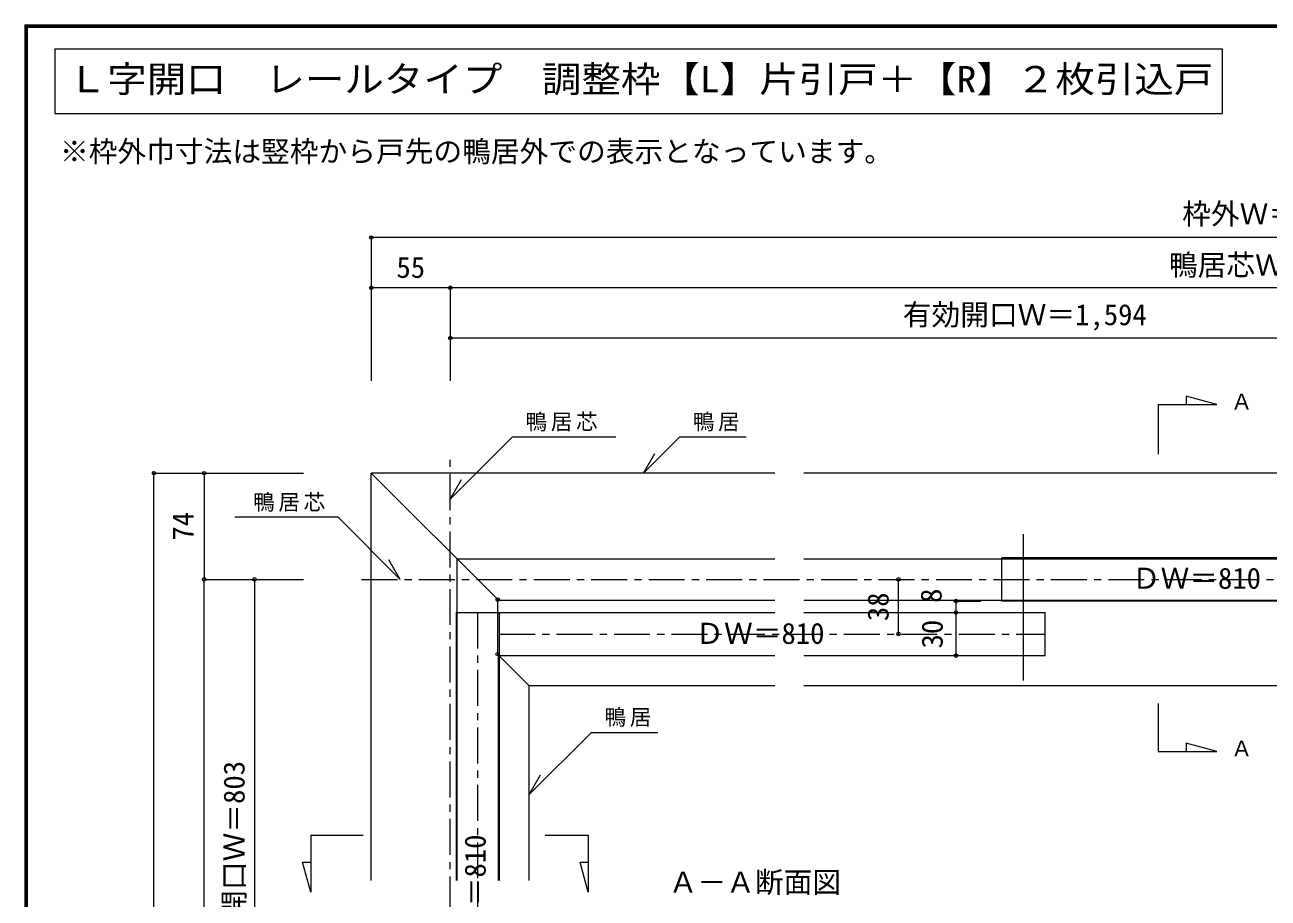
# Model space of a CAD drawing. Units: millimetres at full size, sheet at 1:5. Extents: x -957 to 993, y -689 to 708.
# Drawn here: x -957 to -92, y 100 to 708 of the extents above; entities that cross this region are included whole.
import ezdxf
from ezdxf.enums import TextEntityAlignment as Align

# ---------------------------------------------------------------- set-up
doc = ezdxf.new("R2010")
doc.units = ezdxf.units.MM
doc.header["$LTSCALE"] = 5
doc.header["$PDMODE"] = 32
doc.header["$PDSIZE"] = 2.5
doc.linetypes.add('CHAIN1', pattern=[8, 5, -1, 1, -1])
for name, color, linetype, lineweight in [('0-6_扉', 7, 'Continuous', 9), ('0-A_文字', 7, 'Continuous', 9), ('0-B_寸法', 7, 'Continuous', 9), ('F-1_枠', 6, 'Continuous', 9)]:
    doc.layers.add(name, color=color, linetype=linetype, lineweight=lineweight)
doc.styles.add('ＭＳ ゴシック', font='')
doc.styles.get('ＭＳ ゴシック').set_extended_font_data('MS Gothic')

msp = doc.modelspace()

# ---------------------------------------------------------------- linework, layer by layer
at = {"layer": '0-6_扉'}
for p, q in [((-657.033, 298.626), (-657.033, 112.111)), ((-627.033, 298.626), (-627.033, 112.111))]:
    msp.add_line(p, q, dxfattribs=at)
at = {"layer": '0-B_寸法'}
for p, q in [((-936.448, 690.897), (-936.448, 645.897)), ((-936.448, 645.897), (-123.751, 645.897)), ((-168.228, 443.455), (-168.228, 408.833)), ((-617.76, 420.861), (-661.033, 377.587)), ((-617.76, 420.861), (-545.764, 420.861)), ((-501.296, 420.861), (-526.531, 395.626)), ((-501.296, 420.861), (-455.125, 420.861)), ((-526.531, 395.626), (-518.645, 409.286)), ((-867.327, 395.626), (-763.195, 395.626)), ((-867.327, -500.482), (-867.327, 395.626)), ((-832.327, 395.626), (-832.327, 321.626)), ((-716.033, 112.111), (-716.033, 395.626)), ((-435.007, 395.626), (-716.033, 395.626)), ((-716.033, 395.626), (-628.912, 308.504)), ((-661.033, 377.587), (-653.147, 391.248)), ((-55.007, 395.626), (-415.007, 395.626)), ((-739.131, 364.899), (-811.126, 364.899)), ((-262.033, 251.261), (-262.033, 353.222)), ((-656.433, 336.026), (-656.433, 112.111)), ((-656.433, 336.026), (-435.007, 336.026)), ((-415.007, 336.026), (-55.007, 336.026)), ((-277.033, 306.626), (-277.033, 336.626)), ((-55.007, 336.626), (-277.033, 336.626)), ((-832.327, -500.482), (-832.327, 321.626)), ((-832.327, 321.626), (-797.327, 321.626)), ((-801.924, 321.626), (-763.195, 321.626)), ((-797.327, 321.626), (-797.327, -500.482)), ((-628.154, 307.226), (-435.007, 307.226)), ((-628.033, 270.868), (-628.033, 306.383)), ((-415.007, 307.226), (-55.007, 307.226)), ((-309.015, 306.626), (-309.015, 298.626)), ((-309.015, 306.626), (-291.638, 306.626)), ((-55.007, 306.626), (-277.033, 306.626)), ((-657.033, 298.626), (-435.007, 298.626)), ((-415.007, 298.626), (-247.033, 298.626)), ((-309.015, 298.626), (-291.638, 298.626)), ((-309.015, 298.626), (-309.015, 268.626)), ((-247.033, 268.626), (-247.033, 298.626)), ((-627.633, 269.371), (-627.633, 112.111)), ((-627.155, 268.747), (-606.033, 247.626)), ((-627.033, 268.626), (-435.007, 268.626)), ((-415.007, 268.626), (-247.033, 268.626)), ((-309.015, 268.626), (-291.638, 268.626)), ((-606.033, 112.111), (-606.033, 247.626)), ((-435.007, 247.626), (-606.033, 247.626)), ((-55.007, 247.626), (-415.007, 247.626)), ((-168.228, 235.358), (-168.228, 201.982)), ((-562.76, 215.226), (-516.588, 215.226)), ((-758.189, 143.572), (-721.799, 143.572)), ((-595.107, 143.572), (-565.007, 143.572))]:
    msp.add_line(p, q, dxfattribs=at)
at = {"layer": '0-B_寸法', "color": 4}
for p, q in [((-716.033, 559.617), (-716.033, 459.918)), ((542.967, 559.617), (-716.033, 559.617)), ((-661.033, 524.617), (-661.033, 489.617)), ((-661.033, 511.859), (-661.033, 459.918)), ((512.967, 489.617), (-661.033, 489.617)), ((-349.015, 283.626), (-349.015, 321.626))]:
    msp.add_line(p, q, dxfattribs=at)
at = {"layer": '0-B_寸法', "linetype": 'CHAIN1'}
for p, q in [((-661.033, -550.036), (-661.033, 406.373)), ((-722.911, 321.626), (587.916, 321.626)), ((-642.033, 298.626), (-642.033, -124.22)), ((-627.033, 283.626), (-247.033, 283.626))]:
    msp.add_line(p, q, dxfattribs=at)
at = {"layer": '0-B_寸法'}
for points in [[(-936.448, 690.897), (-123.751, 690.897), (-123.751, 645.897)], [(-168.228, 443.455), (-127.489, 443.455), (-148.826, 449.172), (-148.826, 443.455)], [(-739.131, 364.899), (-695.857, 321.626), (-703.744, 335.286)], [(-562.76, 215.226), (-606.033, 171.952), (-598.147, 185.613)], [(-168.228, 201.982), (-127.489, 201.982), (-148.826, 207.699), (-148.826, 201.982)], [(-758.189, 143.572), (-758.189, 103.92), (-763.829, 124.969), (-758.189, 124.969)], [(-565.007, 143.572), (-565.007, 103.92), (-570.647, 124.969), (-565.007, 124.969)]]:
    msp.add_lwpolyline(points, dxfattribs=at)
at = {"layer": '0-B_寸法', "color": 4}
msp.add_lwpolyline([(542.967, 524.617), (-661.033, 524.617), (-716.033, 524.617)], dxfattribs=at)
at = {"layer": '0-B_寸法'}
for centre, start, end in [((-631.033, 306.383), 0, 45), ((-625.033, 270.868), 180, 225)]:
    msp.add_arc(centre, 3, start, end, dxfattribs=at)
for p in [(-716.033, 559.617), (-716.033, 524.617), (-661.033, 524.617), (-661.033, 489.617), (-867.327, 395.626), (-832.327, 395.626), (-832.327, 321.626), (-797.327, 321.626), (-349.015, 321.626), (-628.033, 307.626), (-309.015, 306.626), (-309.015, 298.626), (-349.015, 283.626), (-628.033, 269.626), (-309.015, 268.626)]:
    msp.add_point(p, dxfattribs=at)
at = {"layer": 'F-1_枠'}
for p, q in [((-957.218, 707.602), (-957.218, -689.065)), ((-957.218, 707.602), (992.782, 707.602)), ((-957.218, 706.769), (992.782, 706.769)), ((-957.218, 705.935), (992.782, 705.935)), ((-956.385, 707.602), (-956.385, -689.065)), ((-955.551, 707.602), (-955.551, -689.065))]:
    msp.add_line(p, q, dxfattribs=at)

# ---------------------------------------------------------------- texts
at = {"layer": '0-A_文字', "style": 'ＭＳ ゴシック'}
msp.add_text('※枠外巾寸法は竪枠から戸先の鴨居外での表示となっています。', height=14.66, dxfattribs=at).set_placement((-932.755, 607.806), align=Align.BOTTOM_LEFT)
at = {"layer": '0-B_寸法', "style": 'ＭＳ ゴシック', "width": 1.1}
msp.add_text('Ｌ字開口\u3000レールタイプ\u3000調整枠【L】片引戸＋【R】２枚引込戸', height=18.33, dxfattribs=at).set_placement((-927.321, 655.158), align=Align.BOTTOM_LEFT)
at = {"layer": '0-B_寸法', "style": 'ＭＳ ゴシック'}
for s, height, p in [('枠外Ｗ＝2,489', 14.66, (-151.533, 564.381)), ('55', 14.66, (-698.533, 527.117)), ('鴨居芯Ｗ＝2,434', 14.66, (-160.791, 528.758)), ('有効開口Ｗ＝1,594', 14.66, (-346.037, 494.197)), ('Ａ', 11, (-117.621, 436.605)), ('ＤＷ＝810', 14.66, (-186.604, 310.748)), ('ＤＷ＝810', 14.66, (-490.492, 272.377)), ('Ａ', 11, (-117.621, 195.132)), ('Ａ－Ａ断面図', 14.66, (-508.968, 99.216))]:
    msp.add_text(s, height=height, dxfattribs=at).set_placement(p, align=Align.BOTTOM_LEFT)
for s, p in [('74', (-835.38, 348.626)), ('8', (-314.622, 305.328)), ('38', (-351.515, 292.626)), ('30', (-313.869, 273.626)), ('有効開口Ｗ＝803', (-799.86, 45.429)), ('ＤＷ＝810', (-632.033, 54.222))]:
    msp.add_text(s, height=14.66, rotation=90, dxfattribs=at).set_placement(p, align=Align.BOTTOM_LEFT)
at = {"layer": '0-B_寸法', "char_height": 11, "attachment_point": 7, "style": 'ＭＳ ゴシック'}
for s, insert in [('\\T1.17;鴨居芯', (-608.64, 424.701)), ('\\T1.17;鴨居', (-492.177, 424.701)), ('\\T1.17;鴨居芯', (-798.25, 368.739)), ('\\T1.17;鴨居', (-553.64, 219.066))]:
    msp.add_mtext(s, dxfattribs=dict(at, insert=insert))

doc.saveas('drawing.dxf')
